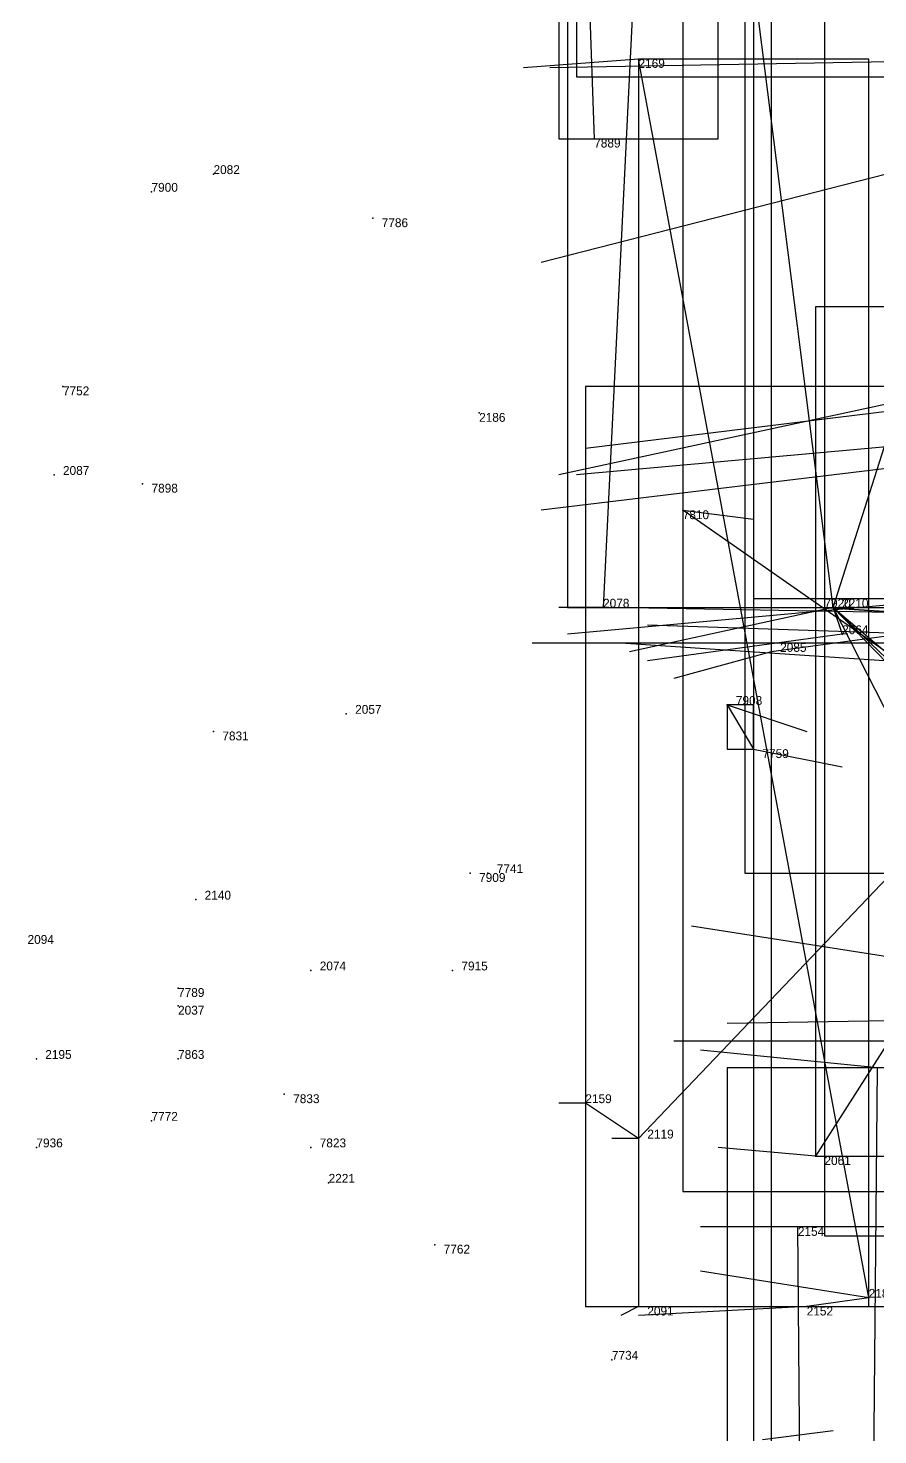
# Model space of a CAD drawing. Extents: x -0.07 to 1.1, y -0.07 to 1.1.
# Drawn here: x 0.8501 to 0.946, y 0.5315 to 0.6905 of the extents above; entities that cross this region are included whole.
import ezdxf

# ---------------------------------------------------------------- set-up
doc = ezdxf.new("R2010")
doc.units = 0
for name, color, linetype in [('Clients', 3, 'CONTINUOUS'), ('Facilities', 3, 'CONTINUOUS'), ('Facilities_lines', 3, 'CONTINUOUS'), ('Min_max_boxes', 1, 'CONTINUOUS'), ('Normals', 1, 'CONTINUOUS'), ('Source_points', 5, 'CONTINUOUS'), ('Text', 3, 'CONTINUOUS')]:
    doc.layers.add(name, color=color, linetype=linetype)

msp = doc.modelspace()

# ---------------------------------------------------------------- linework, layer by layer
at = {"layer": 'Clients', "color": 5}
for p in [(0.919, 0.687), (0.914, 0.678, 1), (0.924, 0.636, 1), (0.915, 0.625), (0.94, 0.625, 1), (0.942, 0.622), (0.934, 0.62), (0.932, 0.609, 1), (0.946, 0.573), (0.913, 0.569), (0.939, 0.563), (0.937, 0.555), (0.919, 0.546), (0.938, 0.546)]:
    msp.add_point(p, dxfattribs=at)
at = {"layer": 'Facilities', "color": 3}
for p in [(0.871, 0.674), (0.864, 0.672, 1), (0.889, 0.669, 1), (0.854, 0.65, 1), (0.901, 0.647), (0.853, 0.64), (0.863, 0.639, 1), (0.941, 0.625), (0.929, 0.614, 1), (0.886, 0.613), (0.871, 0.611, 1), (0.9, 0.595, 1), (0.902, 0.595, 1), (0.869, 0.592), (0.882, 0.584), (0.898, 0.584, 1), (0.867, 0.582, 1), (0.867, 0.58), (0.851, 0.574), (0.867, 0.574, 1), (0.879, 0.57, 1), (0.864, 0.567, 1), (0.919, 0.565), (0.851, 0.564, 1), (0.882, 0.564, 1), (0.884, 0.56), (0.896, 0.553, 1), (0.945, 0.547), (0.916, 0.54, 1)]:
    msp.add_point(p, dxfattribs=at)
at = {"layer": 'Facilities_lines', "color": 3}
for p, q in [((0.941, 0.625), (1, 0.811, 0.007)), ((0.922, 0.767), (0.915, 0.625)), ((0.912, 0.735, 1), (0.914, 0.678, 1)), ((0.941, 0.625), (0.932, 0.696)), ((0.945, 0.547), (0.919, 0.687)), ((1, 0.659, 0.043), (0.939, 0.563)), ((0.919, 0.565), (1, 0.65, 0.077)), ((1, 0.583, 0.944), (0.924, 0.636, 1)), ((1, 0.629, 0.049), (0.934, 0.62)), ((1, 0.621, 0.995), (0.94, 0.625, 1)), ((0.941, 0.625), (1, 0.509, 0.002)), ((0.941, 0.625), (1, 0.564, 0.073)), ((0.941, 0.625), (1, 0.575, 0.068)), ((0.941, 0.625), (0.942, 0.622)), ((0.941, 0.625), (0.989, 0.579)), ((0.929, 0.614, 1), (0.932, 0.609, 1)), ((0.944, 0.355), (0.946, 0.573)), ((0.919, 0.565), (0.913, 0.569)), ((0.919, 0.565), (0.919, 0.546)), ((0.938, 0.433), (0.937, 0.555)), ((0.945, 0.547), (0.938, 0.546))]:
    msp.add_line(p, q, dxfattribs=at)
at = {"layer": 'Min_max_boxes', "color": 1}
for p, q in [((0.912, 0.927), (0.912, 0.685)), ((0.912, 0.927, 0.103), (0.912, 0.685, 0.103)), ((0.91, 0.925, 1), (0.91, 0.678, 1)), ((0.91, 0.925, 1), (0.91, 0.678, 1)), ((0.928, 0.678, 1), (0.928, 0.925, 1)), ((0.928, 0.678, 1), (0.928, 0.925, 1)), ((0.911, 0.885), (0.911, 0.625)), ((0.911, 0.885, 0.051), (0.911, 0.625, 0.051)), ((0.931, 0.88), (0.931, 0.595)), ((0.931, 0.88, 0.014), (0.931, 0.595, 0.014)), ((0.932, 0.811), (0.932, 0.509)), ((0.932, 0.811, 0.073), (0.932, 0.509, 0.073)), ((0.934, 0.788), (0.934, 0.47)), ((0.934, 0.788, 0.073), (0.934, 0.47, 0.073)), ((0.94, 0.782, 0.957), (0.94, 0.554, 0.957)), ((0.94, 0.782, 1), (0.94, 0.554, 1)), ((0.924, 0.767, 0.914), (0.924, 0.559, 0.914)), ((0.924, 0.767, 1), (0.924, 0.559, 1)), ((0.945, 0.687), (0.919, 0.687)), ((0.919, 0.687), (0.919, 0.546)), ((0.945, 0.687), (0.919, 0.687)), ((0.919, 0.687), (0.919, 0.546)), ((0.919, 0.687), (0.919, 0.687)), ((0.945, 0.546), (0.945, 0.687)), ((0.945, 0.546), (0.945, 0.687)), ((0.945, 0.687), (0.945, 0.687)), ((0.912, 0.685), (1, 0.685)), ((0.912, 0.685, 0.103), (1, 0.685, 0.103)), ((0.912, 0.685), (0.912, 0.685, 0.103)), ((0.91, 0.678, 1), (0.928, 0.678, 1)), ((0.91, 0.678, 1), (0.928, 0.678, 1)), ((0.91, 0.678, 1), (0.91, 0.678, 1)), ((0.928, 0.678, 1), (0.928, 0.678, 1)), ((1, 0.659), (0.939, 0.659)), ((0.939, 0.659), (0.939, 0.563)), ((1, 0.659, 0.043), (0.939, 0.659, 0.043)), ((0.939, 0.659, 0.043), (0.939, 0.563, 0.043)), ((0.939, 0.659), (0.939, 0.659, 0.043)), ((1, 0.65), (0.913, 0.65)), ((0.913, 0.65), (0.913, 0.546)), ((1, 0.65, 0.077), (0.913, 0.65, 0.077)), ((0.913, 0.65, 0.077), (0.913, 0.546, 0.077)), ((0.913, 0.65), (0.913, 0.65, 0.077)), ((0.911, 0.625), (1, 0.625)), ((0.911, 0.625, 0.051), (1, 0.625, 0.051)), ((0.911, 0.625), (0.911, 0.625, 0.051)), ((1, 0.626), (0.932, 0.626)), ((0.932, 0.626), (0.932, 0.221)), ((1, 0.626, 0.015), (0.932, 0.626, 0.015)), ((0.932, 0.626, 0.015), (0.932, 0.221, 0.015)), ((0.932, 0.626), (0.932, 0.626, 0.015)), ((0.932, 0.614, 1), (0.929, 0.614, 1)), ((0.929, 0.614, 1), (0.929, 0.609, 1)), ((0.932, 0.614, 1), (0.929, 0.614, 1)), ((0.929, 0.614, 1), (0.929, 0.609, 1)), ((0.929, 0.614, 1), (0.929, 0.614, 1)), ((0.932, 0.609, 1), (0.932, 0.614, 1)), ((0.932, 0.609, 1), (0.932, 0.614, 1)), ((0.932, 0.614, 1), (0.932, 0.614, 1)), ((0.929, 0.609, 1), (0.932, 0.609, 1)), ((0.929, 0.609, 1), (0.932, 0.609, 1)), ((0.929, 0.609, 1), (0.929, 0.609, 1)), ((0.932, 0.609, 1), (0.932, 0.609, 1)), ((0.931, 0.595), (1, 0.595)), ((0.931, 0.595, 0.014), (1, 0.595, 0.014)), ((0.931, 0.595), (0.931, 0.595, 0.014)), ((0.992, 0.573), (0.929, 0.573)), ((0.929, 0.573), (0.929, 0.239)), ((0.992, 0.573), (0.929, 0.573)), ((0.929, 0.573), (0.929, 0.239)), ((0.929, 0.573), (0.929, 0.573)), ((0.939, 0.563), (1, 0.563)), ((0.939, 0.563, 0.043), (1, 0.563, 0.043)), ((0.939, 0.563), (0.939, 0.563, 0.043)), ((0.924, 0.559, 0.914), (1, 0.559, 0.914)), ((0.924, 0.559, 1), (1, 0.559, 1)), ((0.924, 0.559, 0.914), (0.924, 0.559, 1)), ((1, 0.555), (0.929, 0.555)), ((0.929, 0.555), (0.929, 0.405)), ((1, 0.555, 0.077), (0.929, 0.555, 0.077)), ((0.929, 0.555, 0.077), (0.929, 0.405, 0.077)), ((0.929, 0.555), (0.929, 0.555, 0.077)), ((0.94, 0.554, 0.957), (1, 0.554, 0.957)), ((0.94, 0.554, 1), (1, 0.554, 1)), ((0.94, 0.554, 0.957), (0.94, 0.554, 1)), ((0.913, 0.546), (1, 0.546)), ((0.913, 0.546, 0.077), (1, 0.546, 0.077)), ((0.913, 0.546), (0.913, 0.546, 0.077)), ((0.919, 0.546), (0.945, 0.546)), ((0.919, 0.546), (0.945, 0.546)), ((0.919, 0.546), (0.919, 0.546)), ((0.945, 0.546), (0.945, 0.546))]:
    msp.add_line(p, q, dxfattribs=at)
at = {"layer": 'Normals', "color": 1}
for p, q in [((0.919, 0.687), (0.906, 0.686, 0.099)), ((0.964, 0.687), (0.909, 0.686, 0.083)), ((0.914, 0.678, 1), (0.918, 0.678, 1.1)), ((0.871, 0.674), (0.871, 0.674, 0.1)), ((0.947, 0.674), (0.908, 0.664, 0.092)), ((0.864, 0.672, 1), (0.864, 0.672, 1.1)), ((0.889, 0.669, 1), (0.889, 0.669, 1.1)), ((0.854, 0.65, 1), (0.854, 0.65, 1.1)), ((0.962, 0.649), (0.913, 0.643, 0.087)), ((0.947, 0.648), (0.91, 0.64, 0.092)), ((0.901, 0.647), (0.901, 0.647, 0.1)), ((0.978, 0.646), (0.912, 0.64, 0.075)), ((0.966, 0.643), (0.908, 0.636, 0.081)), ((0.853, 0.64), (0.853, 0.64, 0.1)), ((0.863, 0.639, 1), (0.863, 0.639, 1.1)), ((0.924, 0.636, 1), (0.932, 0.635, 1.1)), ((0.915, 0.625), (0.91, 0.625, 0.1)), ((0.955, 0.626), (0.911, 0.622, 0.09)), ((0.974, 0.624), (0.916, 0.625, 0.081)), ((0.941, 0.625), (0.918, 0.62, 0.097)), ((0.94, 0.625, 1), (0.955, 0.624, 1.099)), ((0.981, 0.621), (0.92, 0.623, 0.079)), ((0.942, 0.622), (0.92, 0.619, 0.098)), ((0.959, 0.621), (0.907, 0.621, 0.086)), ((0.976, 0.617), (0.917, 0.621, 0.08)), ((0.934, 0.62), (0.923, 0.617, 0.099)), ((0.929, 0.614, 1), (0.938, 0.611, 1.1)), ((0.886, 0.613), (0.886, 0.613, 0.1)), ((0.871, 0.611, 1), (0.871, 0.611, 1.1)), ((0.932, 0.609, 1), (0.942, 0.607, 1.1)), ((0.9, 0.595, 1), (0.9, 0.595, 1.1)), ((0.902, 0.595, 1), (0.902, 0.595, 1.1)), ((0.869, 0.592), (0.869, 0.592, 0.1)), ((0.957, 0.584), (0.925, 0.589, 0.095)), ((0.882, 0.584), (0.882, 0.584, 0.1)), ((0.898, 0.584, 1), (0.898, 0.584, 1.1)), ((0.867, 0.582, 1), (0.867, 0.582, 1.1)), ((0.867, 0.58), (0.867, 0.58, 0.1)), ((0.989, 0.579), (0.929, 0.578, 0.08)), ((0.961, 0.576), (0.923, 0.576, 0.092)), ((0.851, 0.574), (0.851, 0.574, 0.1)), ((0.867, 0.574, 1), (0.867, 0.574, 1.1)), ((0.946, 0.573), (0.926, 0.575, 0.098)), ((0.879, 0.57, 1), (0.879, 0.57, 1.1)), ((0.913, 0.569), (0.91, 0.569, 0.1)), ((0.864, 0.567, 1), (0.864, 0.567, 1.1)), ((0.919, 0.565), (0.916, 0.565, 0.1)), ((0.851, 0.564, 1), (0.851, 0.564, 1.1)), ((0.882, 0.564, 1), (0.882, 0.564, 1.1)), ((0.939, 0.563), (0.928, 0.564, 0.099)), ((0.884, 0.56), (0.884, 0.56, 0.1)), ((0.937, 0.555), (0.926, 0.555, 0.099)), ((0.896, 0.553, 1), (0.896, 0.553, 1.1)), ((0.945, 0.547), (0.926, 0.55, 0.098)), ((0.919, 0.546), (0.917, 0.545, 0.1)), ((0.938, 0.546), (0.919, 0.545, 0.098)), ((0.916, 0.54, 1), (0.916, 0.54, 1.1)), ((0.933, 0.531, 1), (0.941, 0.532, 1.1))]:
    msp.add_line(p, q, dxfattribs=at)
at = {"layer": 'Source_points', "color": 5}
for p in [(0.919, 0.687), (0.914, 0.678, 1), (0.871, 0.674), (0.864, 0.672, 1), (0.889, 0.669, 1), (0.854, 0.65, 1), (0.901, 0.647), (0.853, 0.64), (0.863, 0.639, 1), (0.924, 0.636, 1), (0.915, 0.625), (0.94, 0.625, 1), (0.941, 0.625), (0.942, 0.622), (0.934, 0.62), (0.929, 0.614, 1), (0.886, 0.613), (0.871, 0.611, 1), (0.932, 0.609, 1), (0.9, 0.595, 1), (0.902, 0.595, 1), (0.869, 0.592), (0.882, 0.584), (0.898, 0.584, 1), (0.867, 0.582, 1), (0.867, 0.58), (0.851, 0.574), (0.867, 0.574, 1), (0.946, 0.573), (0.879, 0.57, 1), (0.913, 0.569), (0.864, 0.567, 1), (0.919, 0.565), (0.851, 0.564, 1), (0.882, 0.564, 1), (0.939, 0.563), (0.884, 0.56), (0.937, 0.555), (0.896, 0.553, 1), (0.945, 0.547), (0.919, 0.546), (0.938, 0.546), (0.916, 0.54, 1)]:
    msp.add_point(p, dxfattribs=at)

# ---------------------------------------------------------------- texts
at = {"layer": 'Text', "color": 3}
for s, p in [('2169', (0.919, 0.686)), ('7889', (0.914, 0.677, 1)), ('2082', (0.871, 0.674)), ('7900', (0.864, 0.672, 1)), ('7786', (0.89, 0.668, 1)), ('7752', (0.854, 0.649, 1)), ('2186', (0.901, 0.646)), ('2087', (0.854, 0.64)), ('7898', (0.864, 0.638, 1)), ('7810', (0.924, 0.635, 1)), ('2078', (0.915, 0.625)), ('7920', (0.94, 0.625, 1)), ('2210', (0.942, 0.625)), ('2064', (0.942, 0.622)), ('2085', (0.935, 0.62)), ('2057', (0.887, 0.613)), ('7908', (0.93, 0.614, 1)), ('7831', (0.872, 0.61, 1)), ('7759', (0.933, 0.608, 1)), ('7909', (0.901, 0.594, 1)), ('7741', (0.903, 0.595, 1)), ('2140', (0.87, 0.592)), ('2094', (0.85, 0.587)), ('2074', (0.883, 0.584)), ('7915', (0.899, 0.584, 1)), ('7789', (0.867, 0.581, 1)), ('2037', (0.867, 0.579)), ('2195', (0.852, 0.574)), ('7863', (0.867, 0.574, 1)), ('7833', (0.88, 0.569, 1)), ('2159', (0.913, 0.569)), ('7772', (0.864, 0.567, 1)), ('2119', (0.92, 0.565)), ('7936', (0.851, 0.564, 1)), ('7823', (0.883, 0.564, 1)), ('2061', (0.94, 0.562)), ('2221', (0.884, 0.56)), ('2154', (0.937, 0.554)), ('7762', (0.897, 0.552, 1)), ('2183', (0.945, 0.547)), ('2091', (0.92, 0.545)), ('2152', (0.938, 0.545)), ('7734', (0.916, 0.54, 1))]:
    msp.add_text(s, height=0.001, dxfattribs=at).set_placement(p)

doc.saveas('drawing.dxf')
